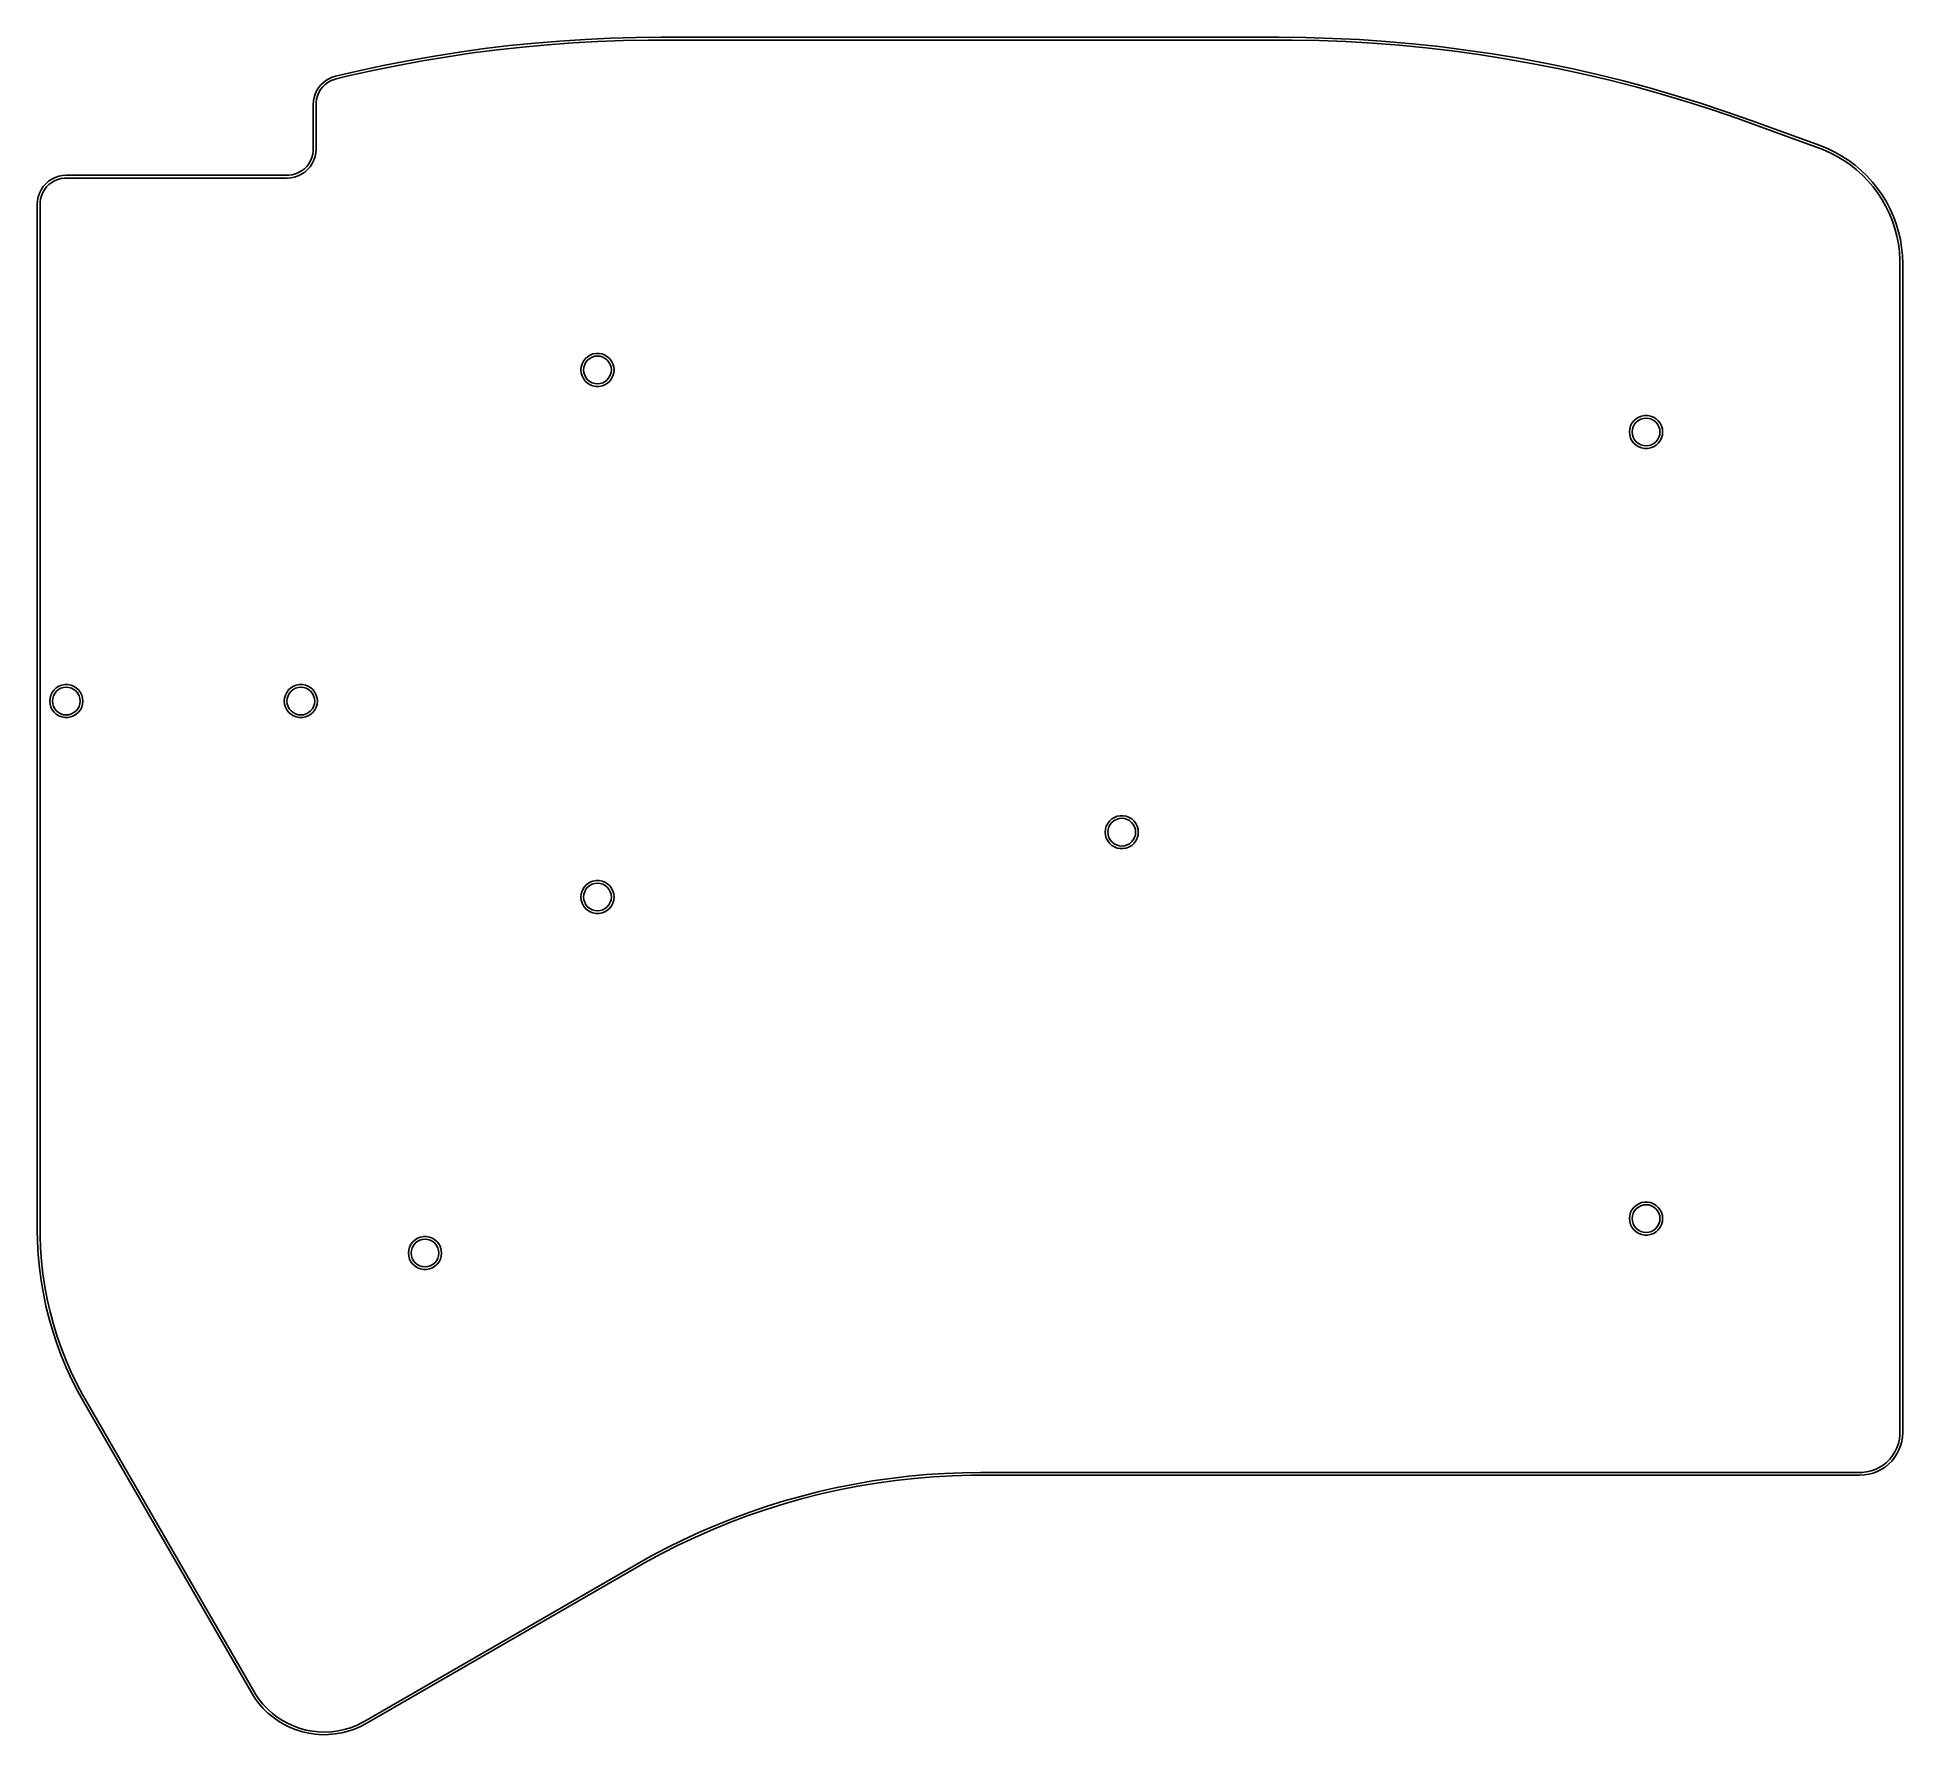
# Model space of a CAD drawing. Extents: x 70 to 205, y -153 to -30.
import ezdxf

# ---------------------------------------------------------------- set-up
doc = ezdxf.new("R2010")
doc.units = 0
doc.layers.add('BLACK', color=7, linetype='CONTINUOUS')

msp = doc.modelspace()

# ---------------------------------------------------------------- linework, layer by layer
at = {"layer": 'BLACK', "linetype": 'CONTINUOUS'}
for p, q in [((98.6864, -31.2561), (100.497, -30.972)), ((101.431, -31.0363), (99.6215, -31.3033)), ((100.497, -30.972), (102.313, -30.7211)), ((103.245, -30.8025), (101.431, -31.0363)), ((102.313, -30.7211), (104.133, -30.5035)), ((105.064, -30.602), (103.245, -30.8025)), ((104.133, -30.5035), (105.956, -30.3192)), ((106.885, -30.4347), (105.064, -30.602)), ((105.956, -30.3192), (107.783, -30.1684)), ((108.709, -30.3009), (106.885, -30.4347)), ((107.783, -30.1684), (109.612, -30.051)), ((110.536, -30.2005), (108.709, -30.3009)), ((109.612, -30.051), (111.443, -29.9671)), ((112.364, -30.1335), (110.536, -30.2005)), ((111.443, -29.9671), (113.275, -29.9168)), ((114.193, -30.1), (112.364, -30.1335)), ((113.275, -29.9168), (115.107, -29.9)), ((115.107, -30.1), (114.193, -30.1)), ((115.107, -29.9), (115.107, -29.9)), ((115.107, -29.9), (159.893, -29.9)), ((115.107, -30.1), (115.107, -30.1)), ((159.893, -30.1), (115.107, -30.1)), ((159.893, -29.9), (161.834, -29.9188)), ((160.861, -30.1), (159.893, -30.1)), ((162.798, -30.1376), (160.861, -30.1)), ((161.834, -29.9188), (163.774, -29.9753)), ((164.734, -30.2127), (162.798, -30.1376)), ((163.774, -29.9753), (165.713, -30.0694)), ((166.668, -30.3253), (164.734, -30.2127)), ((165.713, -30.0694), (167.65, -30.201)), ((168.6, -30.4755), (166.668, -30.3253)), ((167.65, -30.201), (169.583, -30.3702)), ((170.528, -30.663), (168.6, -30.4755)), ((169.583, -30.3702), (171.513, -30.5768)), ((172.452, -30.8879), (170.528, -30.663)), ((171.513, -30.5768), (173.439, -30.8209)), ((174.372, -31.1501), (172.452, -30.8879)), ((173.439, -30.8209), (175.36, -31.1022)), ((91.5048, -32.7224), (93.2899, -32.3066)), ((94.2261, -32.3024), (92.4408, -32.7011)), ((93.2899, -32.3066), (95.0822, -31.9235)), ((96.0183, -31.9365), (94.2261, -32.3024)), ((95.0822, -31.9235), (96.8813, -31.5733)), ((97.817, -31.6034), (96.0183, -31.9365)), ((96.8813, -31.5733), (98.6864, -31.2561)), ((99.6215, -31.3033), (97.817, -31.6034)), ((176.286, -31.4495), (174.372, -31.1501)), ((175.36, -31.1022), (177.275, -31.4207)), ((178.194, -31.7859), (176.286, -31.4495)), ((177.275, -31.4207), (179.183, -31.7763)), ((180.095, -32.1593), (178.194, -31.7859)), ((179.183, -31.7763), (181.084, -32.1689)), ((181.988, -32.5694), (180.095, -32.1593)), ((181.084, -32.1689), (182.977, -32.5982)), ((90.0372, -34.0166), (90.1418, -33.7848)), ((90.1418, -33.7848), (90.2737, -33.5674)), ((90.2737, -33.5674), (90.4309, -33.3675)), ((90.4281, -33.6884), (90.2992, -33.9068)), ((90.5848, -33.489), (90.4281, -33.6884)), ((90.4309, -33.3675), (90.6111, -33.1881)), ((90.7667, -33.3123), (90.5848, -33.489)), ((90.6111, -33.1881), (90.8116, -33.0318)), ((90.9704, -33.1613), (90.7667, -33.3123)), ((90.8116, -33.0318), (91.0296, -32.9009)), ((91.1924, -33.0387), (90.9704, -33.1613)), ((91.0296, -32.9009), (91.2618, -32.7972)), ((91.4288, -32.9466), (91.1924, -33.0387)), ((91.2618, -32.7972), (91.5048, -32.7224)), ((91.5519, -32.9168), (91.4288, -32.9466)), ((91.5048, -32.7224), (91.5048, -32.7224)), ((91.552, -32.9168), (91.5519, -32.9168)), ((92.4408, -32.7011), (91.552, -32.9168)), ((183.874, -33.0162), (181.988, -32.5694)), ((182.977, -32.5982), (184.862, -33.0642)), ((185.75, -33.4995), (183.874, -33.0162)), ((184.862, -33.0642), (186.737, -33.5666)), ((187.616, -34.019), (185.75, -33.4995)), ((186.737, -33.5666), (188.602, -34.1052)), ((89.9, -34.7632), (89.9154, -34.5094)), ((89.9, -38), (89.9, -34.7632)), ((89.9, -34.7632), (89.9, -34.7632)), ((89.9154, -34.5094), (89.9613, -34.2593)), ((89.9613, -34.2593), (90.0372, -34.0166)), ((90.1337, -34.3851), (90.1, -34.6364)), ((90.1, -34.6364), (90.1, -34.7632)), ((90.1, -34.7632), (90.1, -34.7632)), ((90.1, -34.7632), (90.1, -38)), ((90.2005, -34.1404), (90.1337, -34.3851)), ((90.2992, -33.9068), (90.2005, -34.1404)), ((189.472, -34.5747), (187.616, -34.019)), ((188.602, -34.1052), (190.456, -34.68)), ((191.317, -35.1662), (189.472, -34.5747)), ((190.456, -34.68), (192.298, -35.2906)), ((193.15, -35.7934), (191.317, -35.1662)), ((192.298, -35.2906), (194.129, -35.9368)), ((194.06, -36.1247), (193.15, -35.7934)), ((199.044, -37.9386), (194.06, -36.1247)), ((194.06, -36.1247), (194.06, -36.1247)), ((194.129, -35.9368), (194.129, -35.9368)), ((194.129, -35.9368), (199.112, -37.7507)), ((199.112, -37.7507), (199.112, -37.7507)), ((199.112, -37.7507), (199.112, -37.7507)), ((199.112, -37.7507), (199.112, -37.7507)), ((199.112, -37.7507), (199.655, -37.9683)), ((89.4316, -39.2554), (89.5832, -39.0578)), ((89.5832, -39.0578), (89.7077, -38.8422)), ((89.8187, -39.05), (89.666, -39.2784)), ((89.7077, -38.8422), (89.803, -38.612)), ((89.803, -38.612), (89.8675, -38.3715)), ((89.9401, -38.8036), (89.8187, -39.05)), ((89.8675, -38.3715), (89.9, -38.1245)), ((89.9, -38.1245), (89.9, -38)), ((90.0284, -38.5435), (89.9401, -38.8036)), ((90.082, -38.2741), (90.0284, -38.5435)), ((90.1, -38), (90.082, -38.2741)), ((199.313, -38.0365), (199.044, -37.9386)), ((199.044, -37.9386), (199.044, -37.9386)), ((199.837, -38.2665), (199.313, -38.0365)), ((199.655, -37.9683), (200.183, -38.2204)), ((200.346, -38.5297), (199.837, -38.2665)), ((200.183, -38.2204), (200.694, -38.5059)), ((200.836, -38.825), (200.346, -38.5297)), ((200.694, -38.5059), (201.185, -38.8237)), ((201.307, -39.1512), (200.836, -38.825)), ((201.185, -38.8237), (201.655, -39.1723)), ((201.755, -39.5069), (201.307, -39.1512)), ((201.655, -39.1723), (202.102, -39.5504)), ((70.334, -40.7216), (70.5151, -40.5151)), ((70.5151, -40.5151), (70.7216, -40.334)), ((70.7216, -40.334), (70.95, -40.1813)), ((70.9422, -40.4168), (70.7446, -40.5684)), ((71.1578, -40.2923), (70.9422, -40.4168)), ((70.95, -40.1813), (71.1964, -40.0599)), ((71.388, -40.197), (71.1578, -40.2923)), ((71.1964, -40.0599), (71.4565, -39.9716)), ((71.6285, -40.1325), (71.388, -40.197)), ((71.4565, -39.9716), (71.7259, -39.918)), ((71.8755, -40.1), (71.6285, -40.1325)), ((71.7259, -39.918), (72, -39.9)), ((72, -40.1), (71.8755, -40.1)), ((72, -39.9), (88, -39.9)), ((88, -40.1), (72, -40.1)), ((88, -39.9), (88.1245, -39.9)), ((88.2741, -40.082), (88, -40.1)), ((88.1245, -39.9), (88.3715, -39.8675)), ((88.5435, -40.0284), (88.2741, -40.082)), ((88.3715, -39.8675), (88.612, -39.803)), ((88.8036, -39.9401), (88.5435, -40.0284)), ((88.612, -39.803), (88.8422, -39.7077)), ((89.05, -39.8187), (88.8036, -39.9401)), ((88.8422, -39.7077), (89.0578, -39.5832)), ((89.2784, -39.666), (89.05, -39.8187)), ((89.0578, -39.5832), (89.2554, -39.4316)), ((89.2554, -39.4316), (89.4316, -39.2554)), ((89.4849, -39.4849), (89.2784, -39.666)), ((89.666, -39.2784), (89.4849, -39.4849)), ((202.18, -39.8908), (201.755, -39.5069)), ((202.102, -39.5504), (202.523, -39.9565)), ((202.579, -40.3011), (202.18, -39.8908)), ((202.523, -39.9565), (202.917, -40.3887)), ((202.951, -40.7362), (202.579, -40.3011)), ((202.917, -40.3887), (203.283, -40.8454)), ((69.9, -42), (69.918, -41.7259)), ((69.918, -41.7259), (69.9716, -41.4565)), ((69.9716, -41.4565), (70.0599, -41.1964)), ((70.0599, -41.1964), (70.1813, -40.95)), ((70.1325, -41.6285), (70.1, -41.8755)), ((70.1, -41.8755), (70.1, -42)), ((70.197, -41.388), (70.1325, -41.6285)), ((70.1813, -40.95), (70.334, -40.7216)), ((70.2923, -41.1578), (70.197, -41.388)), ((70.4168, -40.9422), (70.2923, -41.1578)), ((70.5684, -40.7446), (70.4168, -40.9422)), ((70.7446, -40.5684), (70.5684, -40.7446)), ((203.294, -41.1944), (202.951, -40.7362)), ((203.283, -40.8454), (203.618, -41.3246)), ((203.607, -41.6737), (203.294, -41.1944)), ((203.889, -42.1721), (203.607, -41.6737)), ((203.618, -41.3246), (203.922, -41.8244)), ((203.922, -41.8244), (204.194, -42.3428)), ((69.9, -116.258), (69.9, -42)), ((70.1, -42), (70.1, -116.258)), ((204.138, -42.6875), (203.889, -42.1721)), ((204.354, -43.2179), (204.138, -42.6875)), ((204.194, -42.3428), (204.431, -42.8774)), ((204.534, -43.7611), (204.354, -43.2179)), ((204.431, -42.8774), (204.634, -43.4263)), ((204.68, -44.3147), (204.534, -43.7611)), ((204.634, -43.4263), (204.801, -43.987)), ((204.79, -44.8766), (204.68, -44.3147)), ((204.801, -43.987), (204.931, -44.5573)), ((204.931, -44.5573), (205.025, -45.1348)), ((204.863, -45.4443), (204.79, -44.8766)), ((204.9, -46.0156), (204.863, -45.4443)), ((205.025, -45.1348), (205.081, -45.7171)), ((205.081, -45.7171), (205.1, -46.3019)), ((204.9, -46.3019), (204.9, -46.0156)), ((204.9, -131), (204.9, -46.3019)), ((204.9, -46.3019), (204.9, -46.3019)), ((205.1, -46.3019), (205.1, -46.3019)), ((205.1, -46.3019), (205.1, -131)), ((109.3, -54), (109.32, -53.7795)), ((109.32, -54.2205), (109.3, -54)), ((109.32, -53.7795), (109.381, -53.5665)), ((109.381, -53.5665), (109.48, -53.3683)), ((109.48, -53.3683), (109.613, -53.1916)), ((109.514, -53.804), (109.495, -54)), ((109.495, -54), (109.514, -54.196)), ((109.572, -53.6155), (109.514, -53.804)), ((109.665, -53.4417), (109.572, -53.6155)), ((109.613, -53.1916), (109.777, -53.0424)), ((109.789, -53.2895), (109.665, -53.4417)), ((109.777, -53.0424), (109.965, -52.9258)), ((109.942, -53.1645), (109.789, -53.2895)), ((110.115, -53.0716), (109.942, -53.1645)), ((109.965, -52.9258), (110.172, -52.8458)), ((110.304, -53.0145), (110.115, -53.0716)), ((110.172, -52.8458), (110.389, -52.8051)), ((110.5, -52.9952), (110.304, -53.0145)), ((110.389, -52.8051), (110.611, -52.8051)), ((110.696, -53.0145), (110.5, -52.9952)), ((110.611, -52.8051), (110.828, -52.8458)), ((110.885, -53.0716), (110.696, -53.0145)), ((110.828, -52.8458), (111.035, -52.9258)), ((111.058, -53.1645), (110.885, -53.0716)), ((111.035, -52.9258), (111.223, -53.0424)), ((111.211, -53.2895), (111.058, -53.1645)), ((111.335, -53.4417), (111.211, -53.2895)), ((111.223, -53.0424), (111.387, -53.1916)), ((111.428, -53.6155), (111.335, -53.4417)), ((111.387, -53.1916), (111.52, -53.3683)), ((111.486, -53.804), (111.428, -53.6155)), ((111.505, -54), (111.486, -53.804)), ((111.486, -54.196), (111.505, -54)), ((111.52, -53.3683), (111.619, -53.5665)), ((111.619, -53.5665), (111.68, -53.7795)), ((111.68, -53.7795), (111.7, -54)), ((111.7, -54), (111.68, -54.2205)), ((109.381, -54.4335), (109.32, -54.2205)), ((109.48, -54.6317), (109.381, -54.4335)), ((109.613, -54.8084), (109.48, -54.6317)), ((109.514, -54.196), (109.572, -54.3845)), ((109.572, -54.3845), (109.665, -54.5583)), ((109.777, -54.9576), (109.613, -54.8084)), ((109.665, -54.5583), (109.789, -54.7105)), ((109.965, -55.0742), (109.777, -54.9576)), ((109.789, -54.7105), (109.942, -54.8355)), ((109.942, -54.8355), (110.115, -54.9283)), ((110.172, -55.1542), (109.965, -55.0742)), ((110.115, -54.9283), (110.304, -54.9855)), ((110.389, -55.1949), (110.172, -55.1542)), ((110.304, -54.9855), (110.5, -55.0048)), ((110.611, -55.1949), (110.389, -55.1949)), ((110.5, -55.0048), (110.696, -54.9855)), ((110.828, -55.1542), (110.611, -55.1949)), ((110.696, -54.9855), (110.885, -54.9283)), ((111.035, -55.0742), (110.828, -55.1542)), ((110.885, -54.9283), (111.058, -54.8355)), ((111.223, -54.9576), (111.035, -55.0742)), ((111.058, -54.8355), (111.211, -54.7105)), ((111.211, -54.7105), (111.335, -54.5583)), ((111.387, -54.8084), (111.223, -54.9576)), ((111.335, -54.5583), (111.428, -54.3845)), ((111.52, -54.6317), (111.387, -54.8084)), ((111.428, -54.3845), (111.486, -54.196)), ((111.619, -54.4335), (111.52, -54.6317)), ((111.68, -54.2205), (111.619, -54.4335)), ((185.32, -58.2795), (185.381, -58.0665)), ((185.381, -58.0665), (185.48, -57.8683)), ((185.48, -57.8683), (185.613, -57.6916)), ((185.572, -58.1155), (185.514, -58.304)), ((185.665, -57.9417), (185.572, -58.1155)), ((185.613, -57.6916), (185.777, -57.5424)), ((185.789, -57.7895), (185.665, -57.9417)), ((185.777, -57.5424), (185.965, -57.4258)), ((185.942, -57.6645), (185.789, -57.7895)), ((186.115, -57.5716), (185.942, -57.6645)), ((185.965, -57.4258), (186.172, -57.3458)), ((186.304, -57.5145), (186.115, -57.5716)), ((186.172, -57.3458), (186.389, -57.3051)), ((186.5, -57.4952), (186.304, -57.5145)), ((186.389, -57.3051), (186.611, -57.3051)), ((186.696, -57.5145), (186.5, -57.4952)), ((186.611, -57.3051), (186.828, -57.3458)), ((186.885, -57.5716), (186.696, -57.5145)), ((186.828, -57.3458), (187.035, -57.4258)), ((187.058, -57.6645), (186.885, -57.5716)), ((187.035, -57.4258), (187.223, -57.5424)), ((187.211, -57.7895), (187.058, -57.6645)), ((187.335, -57.9417), (187.211, -57.7895)), ((187.223, -57.5424), (187.387, -57.6916)), ((187.428, -58.1155), (187.335, -57.9417)), ((187.387, -57.6916), (187.52, -57.8683)), ((187.486, -58.304), (187.428, -58.1155)), ((187.52, -57.8683), (187.619, -58.0665)), ((187.619, -58.0665), (187.68, -58.2795)), ((185.3, -58.5), (185.32, -58.2795)), ((185.32, -58.7205), (185.3, -58.5)), ((185.381, -58.9335), (185.32, -58.7205)), ((185.48, -59.1317), (185.381, -58.9335)), ((185.613, -59.3084), (185.48, -59.1317)), ((185.514, -58.304), (185.495, -58.5)), ((185.495, -58.5), (185.514, -58.696)), ((185.514, -58.696), (185.572, -58.8845)), ((185.572, -58.8845), (185.665, -59.0583)), ((185.777, -59.4576), (185.613, -59.3084)), ((185.665, -59.0583), (185.789, -59.2105)), ((185.965, -59.5742), (185.777, -59.4576)), ((185.789, -59.2105), (185.942, -59.3355)), ((185.942, -59.3355), (186.115, -59.4283)), ((186.115, -59.4283), (186.304, -59.4855)), ((186.304, -59.4855), (186.5, -59.5048)), ((186.5, -59.5048), (186.696, -59.4855)), ((186.696, -59.4855), (186.885, -59.4283)), ((186.885, -59.4283), (187.058, -59.3355)), ((187.223, -59.4576), (187.035, -59.5742)), ((187.058, -59.3355), (187.211, -59.2105)), ((187.211, -59.2105), (187.335, -59.0583)), ((187.387, -59.3084), (187.223, -59.4576)), ((187.335, -59.0583), (187.428, -58.8845)), ((187.52, -59.1317), (187.387, -59.3084)), ((187.428, -58.8845), (187.486, -58.696)), ((187.505, -58.5), (187.486, -58.304)), ((187.486, -58.696), (187.505, -58.5)), ((187.619, -58.9335), (187.52, -59.1317)), ((187.68, -58.7205), (187.619, -58.9335)), ((187.68, -58.2795), (187.7, -58.5)), ((187.7, -58.5), (187.68, -58.7205)), ((186.172, -59.6542), (185.965, -59.5742)), ((186.389, -59.6949), (186.172, -59.6542)), ((186.611, -59.6949), (186.389, -59.6949)), ((186.828, -59.6542), (186.611, -59.6949)), ((187.035, -59.5742), (186.828, -59.6542)), ((71.1132, -77.1916), (71.2768, -77.0424)), ((71.2768, -77.0424), (71.4651, -76.9258)), ((71.4651, -76.9258), (71.6716, -76.8458)), ((71.804, -77.0145), (71.6155, -77.0716)), ((71.6716, -76.8458), (71.8893, -76.8051)), ((72, -76.9952), (71.804, -77.0145)), ((71.8893, -76.8051), (72.1107, -76.8051)), ((72.196, -77.0145), (72, -76.9952)), ((72.1107, -76.8051), (72.3284, -76.8458)), ((72.3845, -77.0716), (72.196, -77.0145)), ((72.3284, -76.8458), (72.5349, -76.9258)), ((72.5349, -76.9258), (72.7232, -77.0424)), ((72.7232, -77.0424), (72.8868, -77.1916)), ((88.1132, -77.1916), (88.2768, -77.0424)), ((88.2768, -77.0424), (88.4651, -76.9258)), ((88.4651, -76.9258), (88.6716, -76.8458)), ((88.804, -77.0145), (88.6155, -77.0716)), ((88.6716, -76.8458), (88.8893, -76.8051)), ((89, -76.9952), (88.804, -77.0145)), ((88.8893, -76.8051), (89.1107, -76.8051)), ((89.196, -77.0145), (89, -76.9952)), ((89.1107, -76.8051), (89.3284, -76.8458)), ((89.3845, -77.0716), (89.196, -77.0145)), ((89.3284, -76.8458), (89.5349, -76.9258)), ((89.5349, -76.9258), (89.7232, -77.0424)), ((89.7232, -77.0424), (89.8868, -77.1916)), ((70.8, -78), (70.8204, -77.7795)), ((70.8204, -78.2205), (70.8, -78)), ((70.8204, -77.7795), (70.881, -77.5665)), ((70.881, -78.4335), (70.8204, -78.2205)), ((70.881, -77.5665), (70.9797, -77.3683)), ((70.9797, -77.3683), (71.1132, -77.1916)), ((71.0145, -77.804), (70.9952, -78)), ((70.9952, -78), (71.0145, -78.196)), ((71.0716, -77.6155), (71.0145, -77.804)), ((71.0145, -78.196), (71.0716, -78.3845)), ((71.1645, -77.4417), (71.0716, -77.6155)), ((71.0716, -78.3845), (71.1645, -78.5583)), ((71.2895, -77.2895), (71.1645, -77.4417)), ((71.4417, -77.1645), (71.2895, -77.2895)), ((71.6155, -77.0716), (71.4417, -77.1645)), ((72.5583, -77.1645), (72.3845, -77.0716)), ((72.7105, -77.2895), (72.5583, -77.1645)), ((72.8355, -77.4417), (72.7105, -77.2895)), ((72.9283, -77.6155), (72.8355, -77.4417)), ((72.8355, -78.5583), (72.9283, -78.3845)), ((72.8868, -77.1916), (73.0203, -77.3683)), ((72.9855, -77.804), (72.9283, -77.6155)), ((72.9283, -78.3845), (72.9855, -78.196)), ((73.0048, -78), (72.9855, -77.804)), ((72.9855, -78.196), (73.0048, -78)), ((73.0203, -77.3683), (73.119, -77.5665)), ((73.119, -77.5665), (73.1796, -77.7795)), ((73.1796, -78.2205), (73.119, -78.4335)), ((73.1796, -77.7795), (73.2, -78)), ((73.2, -78), (73.1796, -78.2205)), ((87.8, -78), (87.8204, -77.7795)), ((87.8204, -78.2205), (87.8, -78)), ((87.8204, -77.7795), (87.881, -77.5665)), ((87.881, -78.4335), (87.8204, -78.2205)), ((87.881, -77.5665), (87.9797, -77.3683)), ((87.9797, -77.3683), (88.1132, -77.1916)), ((88.0145, -77.804), (87.9952, -78)), ((87.9952, -78), (88.0145, -78.196)), ((88.0716, -77.6155), (88.0145, -77.804)), ((88.0145, -78.196), (88.0716, -78.3845)), ((88.1645, -77.4417), (88.0716, -77.6155)), ((88.0716, -78.3845), (88.1645, -78.5583)), ((88.2895, -77.2895), (88.1645, -77.4417)), ((88.4417, -77.1645), (88.2895, -77.2895)), ((88.6155, -77.0716), (88.4417, -77.1645)), ((89.5583, -77.1645), (89.3845, -77.0716)), ((89.7105, -77.2895), (89.5583, -77.1645)), ((89.8355, -77.4417), (89.7105, -77.2895)), ((89.9283, -77.6155), (89.8355, -77.4417)), ((89.8355, -78.5583), (89.9283, -78.3845)), ((89.8868, -77.1916), (90.0203, -77.3683)), ((89.9855, -77.804), (89.9283, -77.6155)), ((89.9283, -78.3845), (89.9855, -78.196)), ((90.0048, -78), (89.9855, -77.804)), ((89.9855, -78.196), (90.0048, -78)), ((90.0203, -77.3683), (90.119, -77.5665)), ((90.119, -77.5665), (90.1796, -77.7795)), ((90.1796, -78.2205), (90.119, -78.4335)), ((90.1796, -77.7795), (90.2, -78)), ((90.2, -78), (90.1796, -78.2205)), ((70.9797, -78.6317), (70.881, -78.4335)), ((71.1132, -78.8084), (70.9797, -78.6317)), ((71.2768, -78.9576), (71.1132, -78.8084)), ((71.1645, -78.5583), (71.2895, -78.7105)), ((71.4651, -79.0742), (71.2768, -78.9576)), ((71.2895, -78.7105), (71.4417, -78.8355)), ((71.4417, -78.8355), (71.6155, -78.9283)), ((71.6716, -79.1542), (71.4651, -79.0742)), ((71.6155, -78.9283), (71.804, -78.9855)), ((71.8893, -79.1949), (71.6716, -79.1542)), ((71.804, -78.9855), (72, -79.0048)), ((72.1107, -79.1949), (71.8893, -79.1949)), ((72, -79.0048), (72.196, -78.9855)), ((72.3284, -79.1542), (72.1107, -79.1949)), ((72.196, -78.9855), (72.3845, -78.9283)), ((72.5349, -79.0742), (72.3284, -79.1542)), ((72.3845, -78.9283), (72.5583, -78.8355)), ((72.7232, -78.9576), (72.5349, -79.0742)), ((72.5583, -78.8355), (72.7105, -78.7105)), ((72.7105, -78.7105), (72.8355, -78.5583)), ((72.8868, -78.8084), (72.7232, -78.9576)), ((73.0203, -78.6317), (72.8868, -78.8084)), ((73.119, -78.4335), (73.0203, -78.6317)), ((87.9797, -78.6317), (87.881, -78.4335)), ((88.1132, -78.8084), (87.9797, -78.6317)), ((88.2768, -78.9576), (88.1132, -78.8084)), ((88.1645, -78.5583), (88.2895, -78.7105)), ((88.4651, -79.0742), (88.2768, -78.9576)), ((88.2895, -78.7105), (88.4417, -78.8355)), ((88.4417, -78.8355), (88.6155, -78.9283)), ((88.6716, -79.1542), (88.4651, -79.0742)), ((88.6155, -78.9283), (88.804, -78.9855)), ((88.8893, -79.1949), (88.6716, -79.1542)), ((88.804, -78.9855), (89, -79.0048)), ((89.1107, -79.1949), (88.8893, -79.1949)), ((89, -79.0048), (89.196, -78.9855)), ((89.3284, -79.1542), (89.1107, -79.1949)), ((89.196, -78.9855), (89.3845, -78.9283)), ((89.5349, -79.0742), (89.3284, -79.1542)), ((89.3845, -78.9283), (89.5583, -78.8355)), ((89.7232, -78.9576), (89.5349, -79.0742)), ((89.5583, -78.8355), (89.7105, -78.7105)), ((89.7105, -78.7105), (89.8355, -78.5583)), ((89.8868, -78.8084), (89.7232, -78.9576)), ((90.0203, -78.6317), (89.8868, -78.8084)), ((90.119, -78.4335), (90.0203, -78.6317)), ((147.777, -86.5424), (147.965, -86.4258)), ((147.965, -86.4258), (148.172, -86.3458)), ((148.304, -86.5145), (148.115, -86.5716)), ((148.172, -86.3458), (148.389, -86.3051)), ((148.5, -86.4952), (148.304, -86.5145)), ((148.389, -86.3051), (148.611, -86.3051)), ((148.696, -86.5145), (148.5, -86.4952)), ((148.611, -86.3051), (148.828, -86.3458)), ((148.885, -86.5716), (148.696, -86.5145)), ((148.828, -86.3458), (149.035, -86.4258)), ((149.035, -86.4258), (149.223, -86.5424)), ((147.3, -87.5), (147.32, -87.2795)), ((147.32, -87.7205), (147.3, -87.5)), ((147.32, -87.2795), (147.381, -87.0665)), ((147.381, -87.9335), (147.32, -87.7205)), ((147.381, -87.0665), (147.48, -86.8683)), ((147.48, -86.8683), (147.613, -86.6916)), ((147.514, -87.304), (147.495, -87.5)), ((147.495, -87.5), (147.514, -87.696)), ((147.572, -87.1155), (147.514, -87.304)), ((147.514, -87.696), (147.572, -87.8845)), ((147.665, -86.9417), (147.572, -87.1155)), ((147.613, -86.6916), (147.777, -86.5424)), ((147.789, -86.7895), (147.665, -86.9417)), ((147.942, -86.6645), (147.789, -86.7895)), ((148.115, -86.5716), (147.942, -86.6645)), ((149.058, -86.6645), (148.885, -86.5716)), ((149.211, -86.7895), (149.058, -86.6645)), ((149.335, -86.9417), (149.211, -86.7895)), ((149.223, -86.5424), (149.387, -86.6916)), ((149.428, -87.1155), (149.335, -86.9417)), ((149.387, -86.6916), (149.52, -86.8683)), ((149.486, -87.304), (149.428, -87.1155)), ((149.428, -87.8845), (149.486, -87.696)), ((149.505, -87.5), (149.486, -87.304)), ((149.486, -87.696), (149.505, -87.5)), ((149.52, -86.8683), (149.619, -87.0665)), ((149.619, -87.0665), (149.68, -87.2795)), ((149.68, -87.7205), (149.619, -87.9335)), ((149.68, -87.2795), (149.7, -87.5)), ((149.7, -87.5), (149.68, -87.7205)), ((147.48, -88.1317), (147.381, -87.9335)), ((147.613, -88.3084), (147.48, -88.1317)), ((147.572, -87.8845), (147.665, -88.0583)), ((147.777, -88.4576), (147.613, -88.3084)), ((147.665, -88.0583), (147.789, -88.2105)), ((147.965, -88.5742), (147.777, -88.4576)), ((147.789, -88.2105), (147.942, -88.3355)), ((147.942, -88.3355), (148.115, -88.4283)), ((148.172, -88.6542), (147.965, -88.5742)), ((148.115, -88.4283), (148.304, -88.4855)), ((148.389, -88.6949), (148.172, -88.6542)), ((148.304, -88.4855), (148.5, -88.5048)), ((148.611, -88.6949), (148.389, -88.6949)), ((148.5, -88.5048), (148.696, -88.4855)), ((148.828, -88.6542), (148.611, -88.6949)), ((148.696, -88.4855), (148.885, -88.4283)), ((149.035, -88.5742), (148.828, -88.6542)), ((148.885, -88.4283), (149.058, -88.3355)), ((149.223, -88.4576), (149.035, -88.5742)), ((149.058, -88.3355), (149.211, -88.2105)), ((149.211, -88.2105), (149.335, -88.0583)), ((149.387, -88.3084), (149.223, -88.4576)), ((149.335, -88.0583), (149.428, -87.8845)), ((149.52, -88.1317), (149.387, -88.3084)), ((149.619, -87.9335), (149.52, -88.1317)), ((109.32, -91.9795), (109.381, -91.7665)), ((109.381, -91.7665), (109.48, -91.5683)), ((109.48, -91.5683), (109.613, -91.3916)), ((109.572, -91.8155), (109.514, -92.004)), ((109.665, -91.6417), (109.572, -91.8155)), ((109.613, -91.3916), (109.777, -91.2424)), ((109.789, -91.4895), (109.665, -91.6417)), ((109.777, -91.2424), (109.965, -91.1258)), ((109.942, -91.3645), (109.789, -91.4895)), ((110.115, -91.2716), (109.942, -91.3645)), ((109.965, -91.1258), (110.172, -91.0458)), ((110.304, -91.2145), (110.115, -91.2716)), ((110.172, -91.0458), (110.389, -91.0051)), ((110.5, -91.1952), (110.304, -91.2145)), ((110.389, -91.0051), (110.611, -91.0051)), ((110.696, -91.2145), (110.5, -91.1952)), ((110.611, -91.0051), (110.828, -91.0458)), ((110.885, -91.2716), (110.696, -91.2145)), ((110.828, -91.0458), (111.035, -91.1258)), ((111.058, -91.3645), (110.885, -91.2716)), ((111.035, -91.1258), (111.223, -91.2424)), ((111.211, -91.4895), (111.058, -91.3645)), ((111.335, -91.6417), (111.211, -91.4895)), ((111.223, -91.2424), (111.387, -91.3916)), ((111.428, -91.8155), (111.335, -91.6417)), ((111.387, -91.3916), (111.52, -91.5683)), ((111.486, -92.004), (111.428, -91.8155)), ((111.52, -91.5683), (111.619, -91.7665)), ((111.619, -91.7665), (111.68, -91.9795)), ((109.3, -92.2), (109.32, -91.9795)), ((109.32, -92.4205), (109.3, -92.2)), ((109.381, -92.6335), (109.32, -92.4205)), ((109.48, -92.8317), (109.381, -92.6335)), ((109.613, -93.0084), (109.48, -92.8317)), ((109.514, -92.004), (109.495, -92.2)), ((109.495, -92.2), (109.514, -92.396)), ((109.514, -92.396), (109.572, -92.5845)), ((109.572, -92.5845), (109.665, -92.7583)), ((109.777, -93.1576), (109.613, -93.0084)), ((109.665, -92.7583), (109.789, -92.9105)), ((109.965, -93.2742), (109.777, -93.1576)), ((109.789, -92.9105), (109.942, -93.0355)), ((109.942, -93.0355), (110.115, -93.1283)), ((110.172, -93.3542), (109.965, -93.2742)), ((110.115, -93.1283), (110.304, -93.1855)), ((110.304, -93.1855), (110.5, -93.2048)), ((110.5, -93.2048), (110.696, -93.1855)), ((110.696, -93.1855), (110.885, -93.1283)), ((111.035, -93.2742), (110.828, -93.3542)), ((110.885, -93.1283), (111.058, -93.0355)), ((111.223, -93.1576), (111.035, -93.2742)), ((111.058, -93.0355), (111.211, -92.9105)), ((111.211, -92.9105), (111.335, -92.7583)), ((111.387, -93.0084), (111.223, -93.1576)), ((111.335, -92.7583), (111.428, -92.5845)), ((111.52, -92.8317), (111.387, -93.0084)), ((111.428, -92.5845), (111.486, -92.396)), ((111.505, -92.2), (111.486, -92.004)), ((111.486, -92.396), (111.505, -92.2)), ((111.619, -92.6335), (111.52, -92.8317)), ((111.68, -92.4205), (111.619, -92.6335)), ((111.68, -91.9795), (111.7, -92.2)), ((111.7, -92.2), (111.68, -92.4205)), ((110.389, -93.3949), (110.172, -93.3542)), ((110.611, -93.3949), (110.389, -93.3949)), ((110.828, -93.3542), (110.611, -93.3949)), ((185.381, -115.067), (185.48, -114.868)), ((185.48, -114.868), (185.613, -114.692)), ((185.613, -114.692), (185.777, -114.542)), ((185.789, -114.789), (185.665, -114.942)), ((185.777, -114.542), (185.965, -114.426)), ((185.942, -114.665), (185.789, -114.789)), ((186.115, -114.572), (185.942, -114.665)), ((185.965, -114.426), (186.172, -114.346)), ((186.304, -114.514), (186.115, -114.572)), ((186.172, -114.346), (186.389, -114.305)), ((186.5, -114.495), (186.304, -114.514)), ((186.389, -114.305), (186.611, -114.305)), ((186.696, -114.514), (186.5, -114.495)), ((186.611, -114.305), (186.828, -114.346)), ((186.885, -114.572), (186.696, -114.514)), ((186.828, -114.346), (187.035, -114.426)), ((187.058, -114.665), (186.885, -114.572)), ((187.035, -114.426), (187.223, -114.542)), ((187.211, -114.789), (187.058, -114.665)), ((187.335, -114.942), (187.211, -114.789)), ((187.223, -114.542), (187.387, -114.692)), ((187.387, -114.692), (187.52, -114.868)), ((187.52, -114.868), (187.619, -115.067)), ((69.9176, -117.197), (69.9, -116.258)), ((69.9, -116.258), (69.9, -116.258)), ((70.1, -116.258), (70.1, -116.258)), ((70.1, -116.258), (70.1, -116.724)), ((185.3, -115.5), (185.32, -115.28)), ((185.32, -115.72), (185.3, -115.5)), ((185.32, -115.28), (185.381, -115.067)), ((185.381, -115.933), (185.32, -115.72)), ((185.48, -116.132), (185.381, -115.933)), ((185.613, -116.308), (185.48, -116.132)), ((185.514, -115.304), (185.495, -115.5)), ((185.495, -115.5), (185.514, -115.696)), ((185.572, -115.115), (185.514, -115.304)), ((185.514, -115.696), (185.572, -115.885)), ((185.665, -114.942), (185.572, -115.115)), ((185.572, -115.885), (185.665, -116.058)), ((185.665, -116.058), (185.789, -116.211)), ((185.789, -116.211), (185.942, -116.335)), ((187.058, -116.335), (187.211, -116.211)), ((187.211, -116.211), (187.335, -116.058)), ((187.428, -115.115), (187.335, -114.942)), ((187.335, -116.058), (187.428, -115.885)), ((187.52, -116.132), (187.387, -116.308)), ((187.486, -115.304), (187.428, -115.115)), ((187.428, -115.885), (187.486, -115.696)), ((187.505, -115.5), (187.486, -115.304)), ((187.486, -115.696), (187.505, -115.5)), ((187.619, -115.933), (187.52, -116.132)), ((187.619, -115.067), (187.68, -115.28)), ((187.68, -115.72), (187.619, -115.933)), ((187.68, -115.28), (187.7, -115.5)), ((187.7, -115.5), (187.68, -115.72)), ((69.9702, -118.134), (69.9176, -117.197)), ((70.1, -116.724), (70.1348, -117.655)), ((96.8204, -117.78), (96.881, -117.567)), ((96.881, -117.567), (96.9797, -117.368)), ((96.9797, -117.368), (97.1132, -117.192)), ((97.0716, -117.615), (97.0145, -117.804)), ((97.1645, -117.442), (97.0716, -117.615)), ((97.1132, -117.192), (97.2768, -117.042)), ((97.2895, -117.289), (97.1645, -117.442)), ((97.2768, -117.042), (97.4651, -116.926)), ((97.4417, -117.165), (97.2895, -117.289)), ((97.6155, -117.072), (97.4417, -117.165)), ((97.4651, -116.926), (97.6716, -116.846)), ((97.804, -117.014), (97.6155, -117.072)), ((97.6716, -116.846), (97.8893, -116.805)), ((98, -116.995), (97.804, -117.014)), ((97.8893, -116.805), (98.1107, -116.805)), ((98.196, -117.014), (98, -116.995)), ((98.1107, -116.805), (98.3284, -116.846)), ((98.3845, -117.072), (98.196, -117.014)), ((98.3284, -116.846), (98.5349, -116.926)), ((98.5583, -117.165), (98.3845, -117.072)), ((98.5349, -116.926), (98.7232, -117.042)), ((98.7105, -117.289), (98.5583, -117.165)), ((98.8355, -117.442), (98.7105, -117.289)), ((98.7232, -117.042), (98.8868, -117.192)), ((98.9283, -117.615), (98.8355, -117.442)), ((98.8868, -117.192), (99.0203, -117.368)), ((98.9855, -117.804), (98.9283, -117.615)), ((99.0203, -117.368), (99.119, -117.567)), ((99.119, -117.567), (99.1796, -117.78)), ((185.777, -116.458), (185.613, -116.308)), ((185.965, -116.574), (185.777, -116.458)), ((185.942, -116.335), (186.115, -116.428)), ((186.172, -116.654), (185.965, -116.574)), ((186.115, -116.428), (186.304, -116.486)), ((186.389, -116.695), (186.172, -116.654)), ((186.304, -116.486), (186.5, -116.505)), ((186.611, -116.695), (186.389, -116.695)), ((186.5, -116.505), (186.696, -116.486)), ((186.828, -116.654), (186.611, -116.695)), ((186.696, -116.486), (186.885, -116.428)), ((187.035, -116.574), (186.828, -116.654)), ((186.885, -116.428), (187.058, -116.335)), ((187.223, -116.458), (187.035, -116.574)), ((187.387, -116.308), (187.223, -116.458)), ((70.0578, -119.069), (69.9702, -118.134)), ((70.1348, -117.655), (70.2044, -118.583)), ((70.2044, -118.583), (70.3087, -119.509)), ((96.8, -118), (96.8204, -117.78)), ((96.8204, -118.22), (96.8, -118)), ((96.881, -118.433), (96.8204, -118.22)), ((96.9797, -118.632), (96.881, -118.433)), ((97.1132, -118.808), (96.9797, -118.632)), ((97.0145, -117.804), (96.9952, -118)), ((96.9952, -118), (97.0145, -118.196)), ((97.0145, -118.196), (97.0716, -118.385)), ((97.0716, -118.385), (97.1645, -118.558)), ((97.2768, -118.958), (97.1132, -118.808)), ((97.1645, -118.558), (97.2895, -118.711)), ((97.4651, -119.074), (97.2768, -118.958)), ((97.2895, -118.711), (97.4417, -118.835)), ((97.4417, -118.835), (97.6155, -118.928)), ((97.6155, -118.928), (97.804, -118.986)), ((98.196, -118.986), (98.3845, -118.928)), ((98.3845, -118.928), (98.5583, -118.835)), ((98.7232, -118.958), (98.5349, -119.074)), ((98.5583, -118.835), (98.7105, -118.711)), ((98.7105, -118.711), (98.8355, -118.558)), ((98.8868, -118.808), (98.7232, -118.958)), ((98.8355, -118.558), (98.9283, -118.385)), ((99.0203, -118.632), (98.8868, -118.808)), ((98.9283, -118.385), (98.9855, -118.196)), ((99.0048, -118), (98.9855, -117.804)), ((98.9855, -118.196), (99.0048, -118)), ((99.119, -118.433), (99.0203, -118.632)), ((99.1796, -118.22), (99.119, -118.433)), ((99.1796, -117.78), (99.2, -118)), ((99.2, -118), (99.1796, -118.22)), ((70.1803, -119.999), (70.0578, -119.069)), ((70.3376, -120.925), (70.1803, -119.999)), ((70.3087, -119.509), (70.4475, -120.43)), ((97.6716, -119.154), (97.4651, -119.074)), ((97.8893, -119.195), (97.6716, -119.154)), ((97.804, -118.986), (98, -119.005)), ((98.1107, -119.195), (97.8893, -119.195)), ((98, -119.005), (98.196, -118.986)), ((98.3284, -119.154), (98.1107, -119.195)), ((98.5349, -119.074), (98.3284, -119.154)), ((70.5293, -121.844), (70.3376, -120.925)), ((70.4475, -120.43), (70.6207, -121.345)), ((70.6207, -121.345), (70.8279, -122.253)), ((70.7553, -122.755), (70.5293, -121.844)), ((71.0151, -123.657), (70.7553, -122.755)), ((70.8279, -122.253), (71.069, -123.153)), ((71.3085, -124.548), (71.0151, -123.657)), ((71.069, -123.153), (71.3435, -124.043)), ((71.3435, -124.043), (71.6511, -124.922)), ((71.6351, -125.428), (71.3085, -124.548)), ((71.9943, -126.296), (71.6351, -125.428)), ((71.6511, -124.922), (71.9914, -125.789)), ((71.9914, -125.789), (72.3638, -126.642)), ((72.3857, -127.149), (71.9943, -126.296)), ((72.3638, -126.642), (72.7679, -127.482)), ((72.8087, -127.987), (72.3857, -127.149)), ((72.7679, -127.482), (73.2031, -128.305)), ((73.2628, -128.808), (72.8087, -127.987)), ((73.2031, -128.305), (73.436, -128.708)), ((85.4134, -149.854), (73.2628, -128.808)), ((73.2628, -128.808), (73.2628, -128.808)), ((73.436, -128.708), (85.5866, -149.754)), ((204.9, -131.163), (204.9, -131)), ((205.1, -131), (205.083, -131.324)), ((205.1, -131), (205.1, -131)), ((204.369, -132.681), (204.542, -132.405)), ((204.542, -132.405), (204.683, -132.112)), ((204.683, -132.112), (204.791, -131.804)), ((204.832, -132.261), (204.685, -132.55)), ((204.791, -131.804), (204.864, -131.487)), ((204.948, -131.958), (204.832, -132.261)), ((204.864, -131.487), (204.9, -131.163)), ((205.032, -131.645), (204.948, -131.958)), ((205.083, -131.324), (205.032, -131.645)), ((202.487, -133.864), (202.804, -133.791)), ((202.804, -133.791), (203.112, -133.683)), ((203.261, -133.832), (202.958, -133.948)), ((203.112, -133.683), (203.405, -133.542)), ((203.55, -133.685), (203.261, -133.832)), ((203.405, -133.542), (203.681, -133.369)), ((203.822, -133.508), (203.55, -133.685)), ((203.681, -133.369), (203.935, -133.166)), ((204.074, -133.304), (203.822, -133.508)), ((203.935, -133.166), (204.166, -132.935)), ((204.304, -133.074), (204.074, -133.304)), ((204.166, -132.935), (204.369, -132.681)), ((204.508, -132.822), (204.304, -133.074)), ((204.685, -132.55), (204.508, -132.822)), ((126.575, -135.284), (127.854, -134.995)), ((128.029, -135.157), (126.687, -135.458)), ((127.854, -134.995), (129.141, -134.739)), ((129.379, -134.894), (128.029, -135.157)), ((129.141, -134.739), (130.433, -134.517)), ((130.735, -134.667), (129.379, -134.894)), ((130.433, -134.517), (131.731, -134.329)), ((132.098, -134.479), (130.735, -134.667)), ((131.731, -134.329), (133.034, -134.174)), ((133.465, -134.327), (132.098, -134.479)), ((133.034, -134.174), (134.34, -134.054)), ((134.835, -134.214), (133.465, -134.327)), ((134.34, -134.054), (135.648, -133.969)), ((136.208, -134.138), (134.835, -134.214)), ((135.648, -133.969), (136.959, -133.917)), ((137.583, -134.1), (136.208, -134.138)), ((136.959, -133.917), (138.271, -133.9)), ((138.27, -134.1), (137.583, -134.1)), ((138.271, -134.1), (138.27, -134.1)), ((138.271, -133.9), (138.271, -133.9)), ((138.271, -133.9), (202, -133.9)), ((202, -134.1), (138.271, -134.1)), ((202, -133.9), (202.163, -133.9)), ((202.324, -134.083), (202, -134.1)), ((202.163, -133.9), (202.487, -133.864)), ((202.645, -134.032), (202.324, -134.083)), ((202.958, -133.948), (202.645, -134.032)), ((121.547, -136.774), (122.789, -136.352)), ((124.031, -136.17), (122.718, -136.58)), ((122.789, -136.352), (124.041, -135.963)), ((125.354, -135.796), (124.031, -136.17)), ((124.041, -135.963), (125.304, -135.607)), ((125.304, -135.607), (126.575, -135.284)), ((126.687, -135.458), (125.354, -135.796)), ((117.893, -138.231), (119.098, -137.714)), ((120.13, -137.509), (118.856, -138.027)), ((119.098, -137.714), (120.316, -137.228)), ((121.418, -137.027), (120.13, -137.509)), ((120.316, -137.228), (121.547, -136.774)), ((122.718, -136.58), (121.418, -137.027)), ((116.353, -139.166), (115.125, -139.787)), ((115.526, -139.361), (116.702, -138.78)), ((117.596, -138.579), (116.353, -139.166)), ((116.702, -138.78), (117.893, -138.231)), ((118.856, -138.027), (117.596, -138.579)), ((113.221, -140.612), (114.365, -139.971)), ((113.916, -140.442), (113.321, -140.785)), ((115.125, -139.787), (113.916, -140.442)), ((114.365, -139.971), (115.526, -139.361)), ((93.6462, -151.913), (113.221, -140.612)), ((113.321, -140.785), (93.7462, -152.087)), ((113.221, -140.612), (113.221, -140.612)), ((85.669, -150.259), (85.4134, -149.854)), ((85.4134, -149.854), (85.4134, -149.854)), ((85.4134, -149.854), (85.4134, -149.854)), ((85.5866, -149.754), (85.5866, -149.754)), ((85.5866, -149.754), (85.7025, -149.955)), ((85.7025, -149.955), (85.9651, -150.337)), ((85.9556, -150.643), (85.669, -150.259)), ((86.2714, -151.003), (85.9556, -150.643)), ((85.9651, -150.337), (86.2569, -150.697)), ((86.2569, -150.697), (86.576, -151.033)), ((86.6145, -151.337), (86.2714, -151.003)), ((86.576, -151.033), (86.9206, -151.344)), ((86.9827, -151.643), (86.6145, -151.337)), ((86.9206, -151.344), (87.2884, -151.626)), ((87.3739, -151.92), (86.9827, -151.643)), ((87.2884, -151.626), (87.6772, -151.878)), ((87.7855, -152.165), (87.3739, -151.92)), ((87.6772, -151.878), (88.0846, -152.099)), ((88.2151, -152.376), (87.7855, -152.165)), ((88.0846, -152.099), (88.5082, -152.288)), ((88.6599, -152.554), (88.2151, -152.376)), ((88.5082, -152.288), (88.9452, -152.443)), ((89.1174, -152.696), (88.6599, -152.554)), ((88.9452, -152.443), (89.393, -152.563)), ((89.5845, -152.802), (89.1174, -152.696)), ((89.393, -152.563), (89.8489, -152.647)), ((89.8489, -152.647), (90.31, -152.696)), ((90.31, -152.696), (90.7734, -152.708)), ((90.7734, -152.708), (91.2364, -152.684)), ((91.2364, -152.684), (91.6961, -152.623)), ((91.9644, -152.771), (91.4924, -152.852)), ((91.6961, -152.623), (92.1496, -152.527)), ((92.4286, -152.653), (91.9644, -152.771)), ((92.1496, -152.527), (92.5941, -152.395)), ((92.8822, -152.499), (92.4286, -152.653)), ((92.5941, -152.395), (93.0269, -152.229)), ((93.3223, -152.31), (92.8822, -152.499)), ((93.0269, -152.229), (93.4454, -152.029)), ((93.7461, -152.087), (93.3223, -152.31)), ((93.4454, -152.029), (93.6462, -151.913)), ((93.6462, -151.913), (93.6462, -151.913)), ((93.7462, -152.087), (93.7461, -152.087)), ((90.0585, -152.87), (89.5845, -152.802)), ((90.5365, -152.902), (90.0585, -152.87)), ((91.0154, -152.895), (90.5365, -152.902)), ((91.4924, -152.852), (91.0154, -152.895))]:
    msp.add_line(p, q, dxfattribs=at)

doc.saveas('drawing.dxf')
